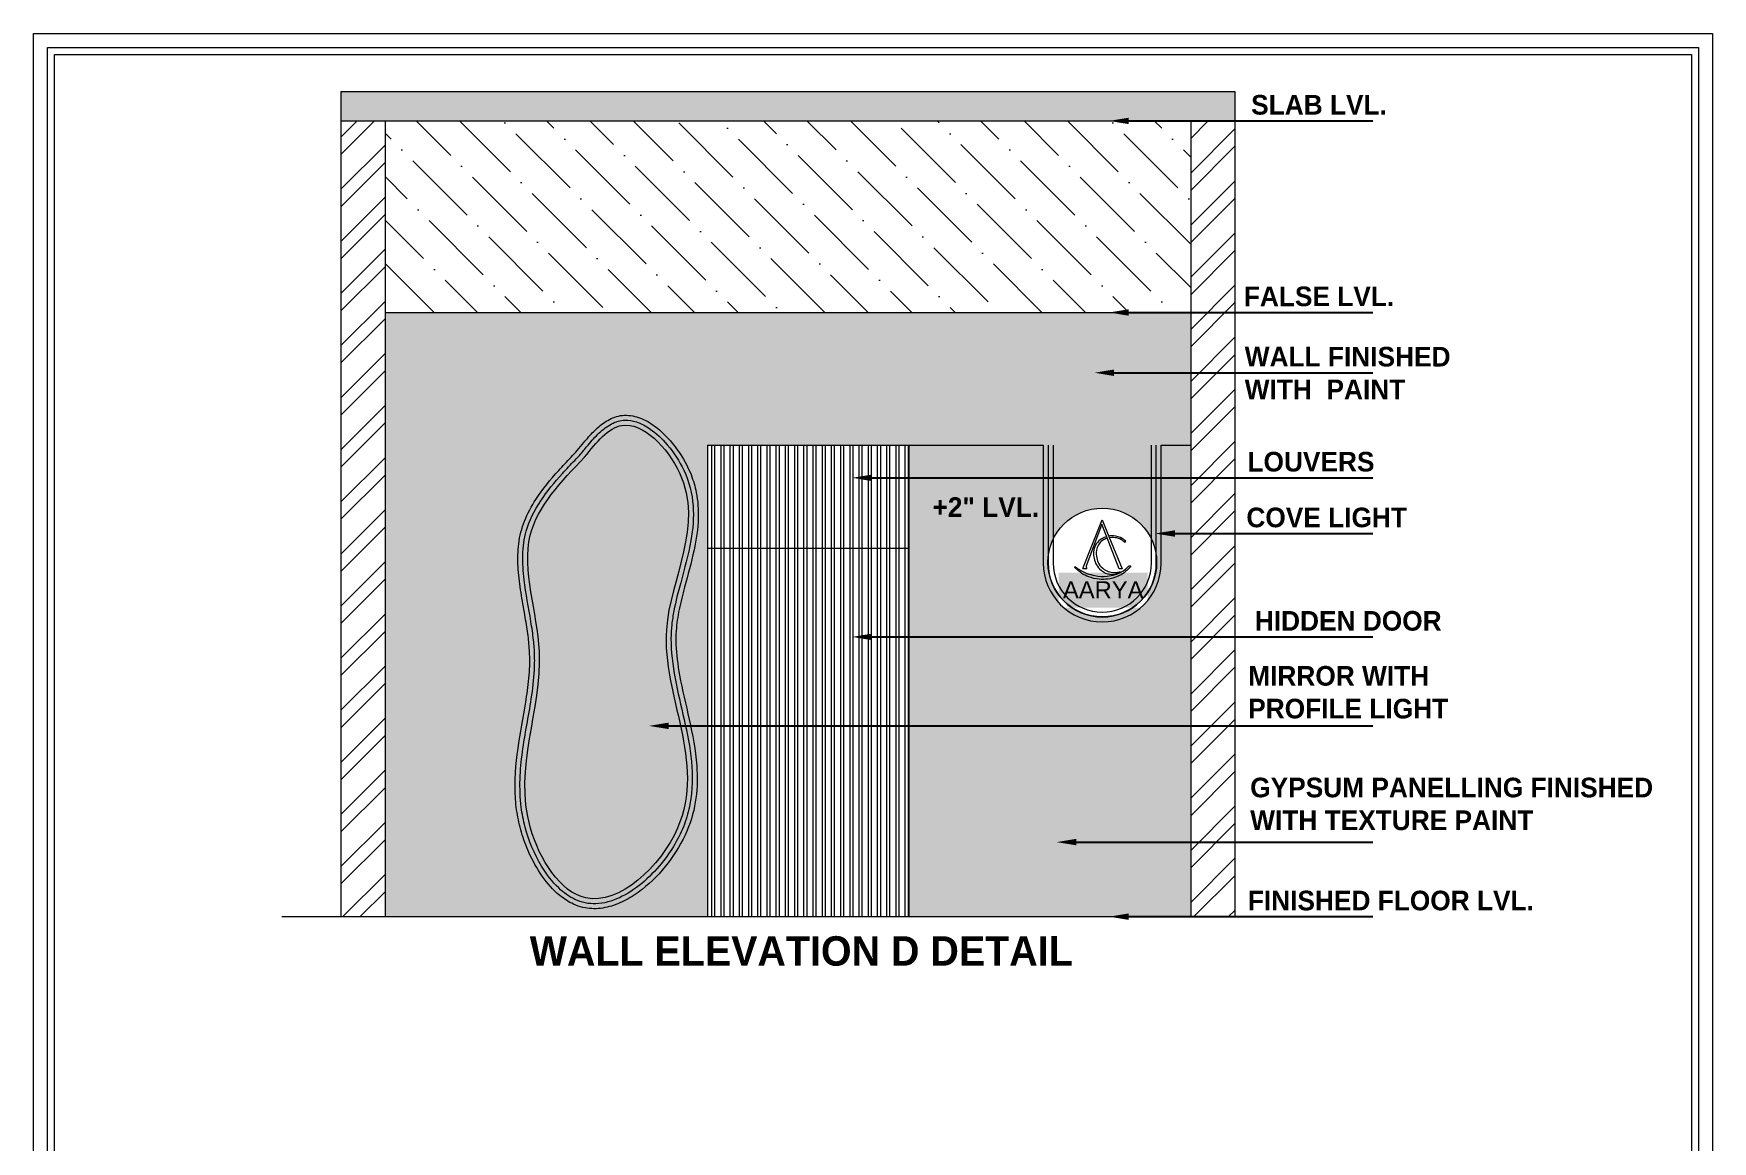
# Model space of a CAD drawing. Header units: inches. Extents: x 9636 to 21597, y -10243 to 557.
# Drawn here: x 21255 to 21596.8, y -3458.6 to -3233 of the extents above; entities that cross this region are included whole.
import ezdxf
from ezdxf import colors
from ezdxf.entities.mleader import LeaderData, LeaderLine
from ezdxf.math import Vec2, Vec3

# ---------------------------------------------------------------- set-up
doc = ezdxf.new("R2010")
doc.units = ezdxf.units.IN
doc.header["$MEASUREMENT"] = 0
doc.layers.add('FURNI', color=140, linetype='Continuous', lineweight=18)
doc.layers.add('IEL-HATCH-002', color=7, linetype='Continuous')
doc.styles.add('HEMI', font='stylu.ttf')
doc.styles.get("Standard").update_dxf_attribs({"font": 'arial.ttf'})

msp = doc.modelspace()

# ---------------------------------------------------------------- hatches: boundary and pattern name
at = {"layer": 'IEL-HATCH-002', "lineweight": 5, "true_color": 0x939598, "transparency": 33554687}
h = msp.add_hatch(dxfattribs=at)
h.set_pattern_fill('AR-CONC', color=252)
h.set_pattern_definition([(50, (8638.575, -12234.06), (7.1726018, -0.6275213), [0.75, -8.25]), (355, (8638.575, -12234.06), (-1.3875133, 7.5219213), [0.6, -6.6]), (100.451444, (8639.173, -12234.1124), (5.7850885, 6.8944), [0.637402, -7.011421]), (46.1842, (8638.575, -12232.06), (10.6724133, -1.655193), [1.125, -12.375]), (96.635635, (8639.464, -12232.198), (9.3466195, 9.741186), [0.9561034, -10.5171376]), (351.18416, (8638.575, -12232.06), (9.3466195, 9.741186), [0.9, -9.9]), (21, (8639.575, -12232.56), (5.9690705, -4.026189), [0.75, -8.25]), (326, (8639.575, -12232.56), (2.4331533, 7.2515005), [0.6, -6.6]), (71.451445, (8640.0725, -12232.8956), (8.4022238, 3.2253115), [0.637402, -7.011421]), (37.5, (8638.575, -12234.0601), (0.12159855, 3.32893854), [0, -6.52, 0, -6.7, 0, -6.625]), (7.5, (8638.575, -12234.06), (2.6306954, 3.9441171), [0, -3.82, 0, -6.37, 0, -2.525]), (327.5, (8636.345, -12234.0601), (5.33822436, -0.2255487), [0, -2.5, 0, -7.8, 0, -10.35]), (317.5, (8635.345, -12234.06), (5.8318617, 1.0010498), [0, -3.25, 0, -5.18, 0, -7.35])])
h.paths.add_polyline_path([(21499.55, -3244.83), (21317.55, -3244.83), (21317.55, -3250.83), (21499.55, -3250.83)])
at = {"layer": 'IEL-HATCH-002', "lineweight": 5, "true_color": 0xf27172, "transparency": 33554687}
h = msp.add_hatch(dxfattribs=at)
h.set_pattern_fill('ANSI32', color=11, scale=20)
h.set_pattern_definition([(45, (2872.2686, 2101.7856), (-5.303301, 5.303301), []), (45, (2875.804, 2101.7856), (-5.303301, 5.303301), [])])
h.paths.add_polyline_path([(21326.55, -3250.83), (21317.55, -3250.83), (21317.55, -3412.83), (21326.55, -3412.83)])
h.paths.add_polyline_path([(21499.55, -3250.83), (21490.55, -3250.83), (21490.55, -3412.83), (21499.55, -3412.83)])
at = {"layer": 'IEL-HATCH-002', "lineweight": 5, "true_color": 0xd7ebd2, "transparency": 33554687}
h = msp.add_hatch(dxfattribs=at)
h.set_pattern_fill('ANSI36', color=254, scale=50, angle=-90)
h.set_pattern_definition([(315, (2872.2686, 2101.7856), (12.1533978, -3.314563), [15.625, -3.125, 0, -3.125])])
h.paths.add_polyline_path([(21326.55, -3250.83), (21326.55, -3289.83), (21490.55, -3289.83), (21490.55, -3250.83), (21477.96, -3250.83)])
at = {"layer": 'IEL-HATCH-002', "lineweight": 5, "true_color": 0xf6f1ef, "transparency": 33554687}
h = msp.add_hatch(color=7, dxfattribs=at)
h.dxf.hatch_style = 1
edge = h.paths.add_edge_path()
edge.add_line((21392.17, -3316.83), (21460.55, -3316.83))
edge.add_line((21460.55, -3316.83), (21460.55, -3340.83))
edge.add_arc((21472.55, -3340.83), 12, 180, 360)
edge.add_line((21484.55, -3340.83), (21484.55, -3316.83))
edge.add_line((21484.55, -3316.83), (21490.55, -3316.83))
edge.add_line((21490.55, -3316.83), (21490.55, -3289.83))
edge.add_line((21490.55, -3289.83), (21326.55, -3289.83))
edge.add_line((21326.55, -3289.83), (21326.55, -3412.83))
edge.add_line((21326.55, -3412.83), (21392.17, -3412.83))
edge.add_line((21392.17, -3412.83), (21392.17, -3316.83))
edge = h.paths.add_edge_path(flags=16)
edge.add_arc((21472.56, -3340.72), 11.06, 0, 360)
edge = h.paths.add_edge_path(flags=0)
edge.add_spline(control_points=[(21467, -3341.61), (21466.99, -3341.63), (21466.95, -3341.69), (21467.22, -3341.99), (21467.63, -3342.39), (21468.52, -3343.1), (21469.96, -3343.77), (21471.76, -3344.21), (21473.82, -3344.18), (21475.53, -3343.68), (21477.12, -3342.85), (21477.84, -3342.05), (21478.32, -3341.61), (21478.34, -3341.47), (21478.18, -3341.43), (21478.02, -3341.37), (21477.79, -3341.61), (21477.02, -3342.36), (21475.51, -3343.18), (21473.28, -3343.63), (21471.29, -3343.54), (21469.37, -3342.97), (21468.03, -3342.31), (21467.34, -3341.79), (21467.07, -3341.56), (21467.03, -3341.59), (21467, -3341.61)], knot_values=[0, 0, 0, 0, 0.070838, 0.206106, 1.031698, 1.953647, 3.556254, 5.766163, 7.447713, 9.67065, 11.07513, 12.735752, 12.907781, 12.987469, 13.097875, 13.330998, 13.450643, 14.017694, 16.660924, 18.335682, 20.853722, 22.52709, 24.354481, 25.19913, 25.249666, 25.332311, 25.332311, 25.332311, 25.332311], degree=3, periodic=0)
edge = h.paths.add_edge_path(flags=0)
edge.add_spline(control_points=[(21473.89, -3335.36), (21474.03, -3335.34), (21474.84, -3335.24), (21476.14, -3335.44), (21477.02, -3336.12), (21477.37, -3336.38)], knot_values=[0, 0, 0, 0, 1.813548, 10.541285, 16.157539, 16.157539, 16.157539, 16.157539], degree=3, periodic=0)
edge.add_line((21477.37, -3336.38), (21477.18, -3336.67))
edge.add_spline(control_points=[(21477.18, -3336.67), (21477.03, -3336.53), (21476.55, -3336.09), (21475.51, -3335.65), (21474.56, -3335.63), (21474.07, -3335.71), (21474.03, -3335.71)], knot_values=[0, 0, 0, 0, 2.645543, 8.36272, 14.266271, 14.768914, 14.768914, 14.768914, 14.768914], degree=3, periodic=0)
edge.add_line((21474.03, -3335.71), (21476.62, -3342.01))
edge.add_line((21476.62, -3342.01), (21476, -3342.03))
edge.add_line((21476, -3342.03), (21473.6, -3335.81))
edge.add_spline(control_points=[(21473.6, -3335.81), (21473.56, -3335.82), (21473.2, -3335.93), (21472.49, -3336.26), (21471.7, -3337.1), (21471.27, -3338.37), (21471.33, -3339.72), (21471.84, -3341.12), (21472.81, -3342.14), (21474.06, -3342.71), (21475.2, -3342.86), (21475.89, -3342.68), (21476.18, -3342.6)], knot_values=[16.690521, 16.690521, 16.690521, 16.690521, 17.241554, 21.545814, 26.718421, 31.770296, 38.530085, 43.97364, 50.865871, 56.199083, 61.564019, 65.443652, 65.443652, 65.443652, 65.443652], degree=3, periodic=0)
edge.add_line((21476.18, -3342.6), (21476.19, -3342.68))
edge.add_spline(control_points=[(21476.19, -3342.68), (21475.93, -3342.81), (21475.17, -3343.23), (21473.56, -3343.18), (21472.05, -3342.26), (21471.15, -3340.93), (21470.75, -3339.59), (21470.74, -3338.2), (21471.27, -3336.82), (21472.3, -3335.9), (21473.12, -3335.56), (21473.46, -3335.46)], knot_values=[18.028868, 18.028868, 18.028868, 18.028868, 21.746747, 29.210643, 37.675592, 43.774304, 49.70943, 55.653674, 61.54472, 68.370097, 72.960867, 72.960867, 72.960867, 72.960867], degree=3, periodic=0)
edge.add_line((21473.46, -3335.46), (21472.48, -3332.92))
edge.add_line((21472.48, -3332.92), (21469.32, -3341.35))
edge.add_arc((21469.93, -3341.55), 0.639, 161.6813, 217.7008)
edge.add_line((21469.42, -3341.94), (21468.61, -3341.94))
edge.add_line((21468.61, -3341.94), (21472.53, -3332.01))
edge.add_line((21472.53, -3332.01), (21473.89, -3335.36))
h.paths.add_polyline_path([(21463.68, -3349.91), (21481.81, -3349.91), (21481.81, -3342.77), (21463.68, -3342.77)], flags=16)
at = {"layer": 'IEL-HATCH-002', "lineweight": 5, "true_color": 0x000000, "transparency": 33554687}
h = msp.add_hatch(color=18, dxfattribs=at)
h.dxf.hatch_style = 1
h.set_gradient(color1=(147, 149, 152), name='INVCYLINDER')
edge = h.paths.add_edge_path()
edge.add_spline(control_points=[(21367.18, -3319.27), (21362.38, -3324.28), (21351.69, -3335.45), (21362.49, -3363.64), (21349.58, -3387.81), (21367.64, -3416.58), (21397.25, -3389.12), (21375.7, -3357.09), (21394.87, -3328.33), (21375.66, -3308.7), (21369.59, -3316.27), (21367.18, -3319.27)], knot_values=[0, 0, 0, 0, 19.350675, 43.114386, 79.112356, 97.266244, 120.716546, 161.181947, 193.25878, 208.439194, 218.407051, 218.407051, 218.407051, 218.407051], degree=3, periodic=0)
at = {"layer": 'IEL-HATCH-002', "lineweight": 5, "true_color": 0xafd9aa, "transparency": 33554687}
h = msp.add_hatch(dxfattribs=at)
h.set_pattern_fill('ANSI32', color=9, scale=5, angle=45)
h.set_pattern_definition([(90, (8650.5751, -12234.0601), (-1.875, 0), []), (90, (8651.2001, -12233.4351), (-1.875, 0), [])])
h.paths.add_polyline_path([(21433.17, -3337.83), (21392.17, -3337.83), (21392.17, -3412.83), (21433.17, -3412.83)])
h.paths.add_polyline_path([(21433.17, -3316.83), (21392.17, -3316.83), (21392.17, -3337.83), (21433.17, -3337.83)])
at = {"layer": 'IEL-HATCH-002', "lineweight": 5, "true_color": 0xabd09f, "transparency": 33554687}
h = msp.add_hatch(color=253, dxfattribs=at)
h.dxf.hatch_style = 1
edge = h.paths.add_edge_path()
edge.add_line((21490.55, -3316.83), (21484.55, -3316.83))
edge.add_line((21484.55, -3316.83), (21484.55, -3340.83))
edge.add_arc((21472.55, -3340.83), 12, -180, 0, ccw=False)
edge.add_line((21460.55, -3340.83), (21460.55, -3316.83))
edge.add_line((21460.55, -3316.83), (21433.17, -3316.83))
edge.add_line((21433.17, -3316.83), (21433.17, -3412.83))
edge.add_line((21433.17, -3412.83), (21490.55, -3412.83))
edge.add_line((21490.55, -3412.83), (21490.55, -3316.83))

# ---------------------------------------------------------------- linework, layer by layer
at = {"lineweight": 5}
for p, q in [((21317.55, -3244.83), (21317.55, -3412.83)), ((21317.55, -3244.83), (21499.55, -3244.83)), ((21499.55, -3244.83), (21499.55, -3412.83)), ((21317.55, -3250.83), (21499.55, -3250.83)), ((21326.55, -3250.83), (21326.55, -3412.83)), ((21490.55, -3250.83), (21490.55, -3412.83)), ((21326.55, -3289.83), (21490.55, -3289.83)), ((21392.17, -3316.83), (21460.55, -3316.83)), ((21392.17, -3316.83), (21392.17, -3412.83)), ((21433.17, -3316.83), (21433.17, -3412.83)), ((21484.55, -3316.83), (21490.55, -3316.83)), ((21392.17, -3337.83), (21433.17, -3337.83)), ((21305.55, -3412.83), (21511.55, -3412.83))]:
    msp.add_line(p, q, dxfattribs=at)
at = {"color": 18, "lineweight": 5, "true_color": 0x000000}
for p, q in [((21468.61, -3341.94), (21472.53, -3332.01)), ((21472.53, -3332.01), (21473.91, -3335.41)), ((21472.48, -3332.92), (21469.34, -3341.3)), ((21476, -3342.03), (21472.48, -3332.92)), ((21473.91, -3335.41), (21476.62, -3342.01)), ((21477.18, -3336.67), (21477.37, -3336.38)), ((21468.61, -3341.94), (21469.42, -3341.94)), ((21476.62, -3342.01), (21476, -3342.03)), ((21476.18, -3342.6), (21476.19, -3342.68))]:
    msp.add_line(p, q, dxfattribs=at)
at = {"lineweight": 5}
msp.add_lwpolyline([(21460.55, -3316.83), (21460.55, -3340.83, 1), (21484.55, -3340.83), (21484.55, -3316.83)], format="xyb", dxfattribs=at)
at = {"color": 51, "lineweight": 5, "true_color": 0xf7f281}
for points in [[(21461.55, -3316.82), (21461.55, -3340.83, 1), (21483.55, -3340.83), (21483.55, -3316.81)], [(21462.55, -3316.81), (21462.55, -3340.83, 1), (21482.55, -3340.83), (21482.55, -3316.83)]]:
    msp.add_lwpolyline(points, format="xyb", dxfattribs=at)
at = {"lineweight": 5}
msp.add_circle((21472.56, -3340.72), 11.06, dxfattribs=at)
at = {"color": 18, "lineweight": 5, "true_color": 0x000000}
msp.add_arc((21469.93, -3341.55), 0.639, 157.2045, 217.7008, dxfattribs=at)
at = {"color": 41, "lineweight": 5, "true_color": 0xf4ee51}
for points, knots in [([(21365.68, -3317.95), (21365.25, -3318.39), (21364.83, -3318.83), (21363.56, -3320.16), (21362.72, -3321.06), (21360.21, -3323.85), (21358.61, -3325.8), (21356.35, -3329.28), (21355.55, -3330.75), (21354.65, -3333.04), (21354.4, -3333.79), (21354.01, -3335.33), (21353.86, -3336.12), (21353.57, -3338.45), (21353.55, -3340.02), (21353.71, -3343.14), (21353.9, -3344.7), (21354.37, -3347.82), (21354.65, -3349.37), (21355.15, -3352.21), (21355.37, -3353.51), (21355.71, -3355.92), (21355.84, -3357.02), (21355.98, -3358.94), (21356.01, -3359.77), (21356.01, -3361.42), (21355.98, -3362.24), (21355.82, -3364.72), (21355.62, -3366.37), (21354.92, -3371.11), (21354.29, -3374.23), (21353.3, -3380.62), (21352.93, -3383.91), (21353.07, -3388.72), (21353.19, -3390.15), (21353.62, -3392.93), (21353.92, -3394.29), (21354.72, -3397.02), (21355.23, -3398.4), (21356.58, -3401.43), (21357.49, -3403.07), (21359.58, -3406.06), (21360.77, -3407.41), (21362.98, -3409.22), (21363.92, -3409.83), (21365.53, -3410.57), (21366.16, -3410.79), (21367.4, -3411.08), (21368.01, -3411.17), (21369.21, -3411.23), (21369.82, -3411.2), (21371.02, -3411.07), (21371.61, -3410.95), (21373.37, -3410.48), (21374.52, -3410), (21376.75, -3408.82), (21377.83, -3408.1), (21380.82, -3405.76), (21382.62, -3403.91), (21385.73, -3399.85), (21387.05, -3397.64), (21388.96, -3393.17), (21389.54, -3390.92), (21390.13, -3386.47), (21390.15, -3384.27), (21389.76, -3378.9), (21389.14, -3375.77), (21387.79, -3369.64), (21387.04, -3366.63), (21386.12, -3361.55), (21385.84, -3359.44), (21385.74, -3356.46), (21385.75, -3355.56), (21385.86, -3353.94), (21385.93, -3353.21), (21386.14, -3351.75), (21386.27, -3351.01), (21386.73, -3348.78), (21387.11, -3347.26), (21388.18, -3343.27), (21388.9, -3340.76), (21389.9, -3336.07), (21390.24, -3333.92), (21390.36, -3330), (21390.25, -3328.24), (21389.66, -3325.26), (21389.31, -3324.05), (21388.17, -3321.14), (21387.23, -3319.42), (21385.19, -3316.55), (21384.17, -3315.36), (21382.21, -3313.53), (21381.31, -3312.83), (21379.43, -3311.68), (21378.43, -3311.23), (21376.83, -3310.84), (21376.27, -3310.76), (21375.17, -3310.74), (21374.62, -3310.79), (21373.56, -3311.03), (21373.05, -3311.2), (21372.09, -3311.65), (21371.64, -3311.91), (21370.41, -3312.75), (21369.68, -3313.4), (21368.3, -3314.79), (21367.64, -3315.55), (21366.55, -3316.85), (21366.11, -3317.41), (21365.68, -3317.95)], [0.081736, 0.081736, 0.081736, 0.081736, 1.780266, 1.780266, 5.177326, 5.177326, 12.196269, 12.196269, 16.978609, 16.978609, 19.250332, 19.250332, 21.522055, 21.522055, 26.023987, 26.023987, 30.52592, 30.52592, 35.027852, 35.027852, 38.875882, 38.875882, 42.252016, 42.252016, 44.847938, 44.847938, 47.44386, 47.44386, 52.635703, 52.635703, 62.216093, 62.216093, 71.796483, 71.796483, 75.743811, 75.743811, 79.394095, 79.394095, 83.04438, 83.04438, 87.676275, 87.676275, 92.308171, 92.308171, 95.305997, 95.305997, 97.098628, 97.098628, 98.737334, 98.737334, 100.37604, 100.37604, 102.014745, 102.014745, 105.292157, 105.292157, 108.569568, 108.569568, 114.743693, 114.743693, 120.917818, 120.917818, 127.091943, 127.091943, 133.266068, 133.266068, 142.378356, 142.378356, 151.490645, 151.490645, 158.137508, 158.137508, 161.073794, 161.073794, 163.426786, 163.426786, 165.779779, 165.779779, 170.485763, 170.485763, 178.001651, 178.001651, 184.116186, 184.116186, 188.9126, 188.9126, 192.156094, 192.156094, 196.74214, 196.74214, 200.412324, 200.412324, 203.184603, 203.184603, 205.956881, 205.956881, 207.387148, 207.387148, 208.7444, 208.7444, 210.101651, 210.101651, 211.458903, 211.458903, 213.993126, 213.993126, 216.527348, 216.527348, 218.331122, 218.331122, 218.331122, 218.331122]), ([(21366.43, -3318.61), (21366.01, -3319.05), (21365.58, -3319.49), (21364.32, -3320.82), (21363.48, -3321.71), (21361.05, -3324.42), (21359.52, -3326.26), (21356.96, -3330.14), (21355.93, -3332.17), (21355.08, -3335.12), (21354.91, -3335.93), (21354.68, -3337.56), (21354.62, -3338.39), (21354.55, -3340.88), (21354.67, -3342.56), (21355.21, -3347.07), (21355.78, -3349.91), (21356.45, -3354), (21356.64, -3355.27), (21356.89, -3357.55), (21356.96, -3358.56), (21357.02, -3360.56), (21357.01, -3361.56), (21356.86, -3364.54), (21356.62, -3366.53), (21355.77, -3372.07), (21355.03, -3375.65), (21354.03, -3382.95), (21353.79, -3386.69), (21354.45, -3391.89), (21354.7, -3393.23), (21355.78, -3397.29), (21356.92, -3400.08), (21359.42, -3404.21), (21360.58, -3405.73), (21362.91, -3407.95), (21364.01, -3408.75), (21365.87, -3409.63), (21366.57, -3409.88), (21368.02, -3410.18), (21368.75, -3410.23), (21371.09, -3410.15), (21372.7, -3409.7), (21375.83, -3408.25), (21377.36, -3407.25), (21380.24, -3404.87), (21381.59, -3403.49), (21383.83, -3400.74), (21384.75, -3399.42), (21386.32, -3396.73), (21386.97, -3395.37), (21387.99, -3392.66), (21388.36, -3391.3), (21389.17, -3387.02), (21389.19, -3384.11), (21388.64, -3378.36), (21388.07, -3375.52), (21386.81, -3369.89), (21386.13, -3367.1), (21385.09, -3361.59), (21384.74, -3358.86), (21384.76, -3355.24), (21384.81, -3354.31), (21385.02, -3352.44), (21385.17, -3351.5), (21385.71, -3348.67), (21386.21, -3346.76), (21387.49, -3342.01), (21388.3, -3339.15), (21389.22, -3333.91), (21389.43, -3331.55), (21389.07, -3326.78), (21388.5, -3324.35), (21386.5, -3320.12), (21385.34, -3318.33), (21382.95, -3315.52), (21381.78, -3314.43), (21379.64, -3312.93), (21378.69, -3312.43), (21376.95, -3311.86), (21376.17, -3311.73), (21374.92, -3311.76), (21374.44, -3311.84), (21373.53, -3312.09), (21373.1, -3312.27), (21371.78, -3312.96), (21370.95, -3313.61), (21369.37, -3315.09), (21368.62, -3315.94), (21367.4, -3317.4), (21366.91, -3318.01), (21366.43, -3318.61)], [0.040875, 0.040875, 0.040875, 0.040875, 1.741816, 1.741816, 5.143696, 5.143696, 11.947458, 11.947458, 18.75122, 18.75122, 21.240699, 21.240699, 23.730179, 23.730179, 28.709138, 28.709138, 36.973448, 36.973448, 40.736243, 40.736243, 43.795363, 43.795363, 46.854484, 46.854484, 52.972725, 52.972725, 63.944217, 63.944217, 74.915708, 74.915708, 78.665792, 78.665792, 86.165959, 86.165959, 91.234368, 91.234368, 95.152018, 95.152018, 97.357496, 97.357496, 99.562975, 99.562975, 104.369114, 104.369114, 109.175254, 109.175254, 113.981393, 113.981393, 117.983366, 117.983366, 121.874853, 121.874853, 125.766339, 125.766339, 134.18052, 134.18052, 142.5947, 142.5947, 151.008881, 151.008881, 159.423061, 159.423061, 162.348767, 162.348767, 165.274472, 165.274472, 171.125883, 171.125883, 179.71103, 179.71103, 186.533731, 186.533731, 193.356431, 193.356431, 198.449818, 198.449818, 202.433107, 202.433107, 205.385104, 205.385104, 207.679839, 207.679839, 209.062327, 209.062327, 210.444816, 210.444816, 213.408153, 213.408153, 216.371491, 216.371491, 218.369072, 218.369072, 218.369072, 218.369072])]:
    msp.add_open_spline(points, degree=3, knots=knots, dxfattribs=at)
at = {"color": 18, "lineweight": 5, "true_color": 0x000000}
for points in [[(21367.18, -3319.27), (21356.12, -3335.15), (21357.97, -3358.84), (21356.16, -3394.79), (21367.42, -3409.03), (21386.08, -3394.82), (21383.82, -3354.42), (21386.5, -3322.46), (21374.77, -3312.81), (21367.18, -3319.27)], [(21467, -3341.61), (21466.97, -3341.67), (21467.04, -3341.79), (21467.62, -3342.37), (21468.35, -3342.93), (21469.79, -3343.64), (21471.94, -3344.14), (21473.62, -3344.11), (21475.77, -3343.52), (21476.99, -3342.83), (21478.22, -3341.71), (21478.32, -3341.57), (21478.32, -3341.49), (21478.22, -3341.44), (21477.99, -3341.42), (21477.9, -3341.49), (21477.5, -3341.89), (21475.19, -3343.18), (21473.55, -3343.52), (21471.03, -3343.4), (21469.42, -3342.94), (21467.79, -3342.11), (21467.12, -3341.6), (21467.08, -3341.58), (21467, -3341.61)]]:
    msp.add_spline(points, degree=3, dxfattribs=at)
for points, knots in [([(21473.46, -3335.46), (21473.12, -3335.56), (21472.3, -3335.9), (21471.27, -3336.82), (21470.74, -3338.2), (21470.75, -3339.59), (21471.15, -3340.93), (21472.05, -3342.26), (21473.56, -3343.18), (21475.17, -3343.23), (21475.93, -3342.81), (21476.19, -3342.68)], [18.028868, 18.028868, 18.028868, 18.028868, 22.619638, 29.445015, 35.336061, 41.280304, 47.215431, 53.314143, 61.779091, 69.242988, 72.960867, 72.960867, 72.960867, 72.960867]), ([(21477.37, -3336.38), (21477.02, -3336.12), (21476.14, -3335.44), (21474.84, -3335.24), (21474.03, -3335.34), (21473.89, -3335.36)], [0, 0, 0, 0, 5.616254, 14.343992, 16.157539, 16.157539, 16.157539, 16.157539]), ([(21477.18, -3336.67), (21477.03, -3336.53), (21476.55, -3336.09), (21475.51, -3335.65), (21474.56, -3335.63), (21474.07, -3335.71), (21474.03, -3335.71)], [0, 0, 0, 0, 2.645543, 8.36272, 14.266271, 14.768914, 14.768914, 14.768914, 14.768914]), ([(21473.6, -3335.81), (21473.56, -3335.82), (21473.2, -3335.93), (21472.49, -3336.26), (21471.7, -3337.1), (21471.27, -3338.37), (21471.33, -3339.72), (21471.84, -3341.12), (21472.81, -3342.14), (21474.06, -3342.71), (21475.2, -3342.86), (21475.89, -3342.68), (21476.18, -3342.6)], [16.690521, 16.690521, 16.690521, 16.690521, 17.241554, 21.545814, 26.718421, 31.770296, 38.530085, 43.97364, 50.865871, 56.199083, 61.564019, 65.443652, 65.443652, 65.443652, 65.443652])]:
    msp.add_open_spline(points, degree=3, knots=knots, dxfattribs=at)
at = {"layer": 'FURNI', "color": 18, "lineweight": 5, "true_color": 0x000000}
for points in [[(21255, -3711.32), (21255, -3233.05), (21596.76, -3233.05), (21596.76, -3711.32)], [(21257.84, -3708.47), (21257.84, -3235.89), (21593.92, -3235.89), (21593.92, -3708.47)], [(21259.27, -3707.05), (21259.27, -3237.32), (21592.5, -3237.32), (21592.5, -3707.05)]]:
    msp.add_lwpolyline(points, close=True, dxfattribs=at)

# ---------------------------------------------------------------- texts
at = {"color": 177, "lineweight": 5, "true_color": 0x293189, "char_height": 4, "style": 'HEMI'}
for s, insert, width, attachment_point, rotation in [('\\pxqc;{\\fStylus BT|b1|i0|c0|p34;SLAB LVL.}', (21534.55, -3245.54), 35.7457, 3, 0.0094), ('\\pxqc;{\\fStylus BT|b1|i0|c0|p34;FALSE LVL.}', (21534.55, -3284.54), 35.7457, 3, 0.0094), ('{\\fStylus BT|b1|i0|c0|p34;WALL FINISHED WITH  PAINT}', (21501.56, -3296.82), 52.1707, 1, 359.9906), ('{\\fStylus BT|b1|i0|c0|p34;LOUVERS}', (21527.97, -3318.2), 35.7457, 3, 0.0094), ('{\\fStylus BT|b1|i0|c0|p34;+2" LVL.}', (21459.7, -3327.44), 35.7457, 3, 0.0094), ('{\\fStylus BT|b1|i0|c0|p34;COVE LIGHT}', (21534.58, -3329.55), 35.7457, 3, 0.0094), ('{\\fStylus BT|b1|i0|c0|p34;HIDDEN DOOR}', (21541.64, -3350.6), 48.7376, 3, 0.0094), ('{\\fStylus BT|b1|i0|c0|p34;MIRROR WITH PROFILE LIGHT}', (21502.26, -3361.8), 50.7473, 1, 359.9906), ('\\pxql;{\\fStylus BT|b1|i0|c0|p34;GYPSUM PANELLING FINISHED WITH TEXTURE PAINT}', (21502.67, -3384.53), 85.4151, 1, 359.9906), ('\\pxqc;{\\fStylus BT|b1|i0|c0|p34;FINISHED FLOOR LVL.}', (21561.24, -3407.54), 59.8741, 3, 0.0094)]:
    msp.add_mtext(s, dxfattribs=dict(at, insert=insert, width=width, attachment_point=attachment_point, rotation=rotation))
at = {"color": 7, "lineweight": 5, "true_color": 0xffffff, "insert": (21464.55, -3344.55), "char_height": 3.4608, "attachment_point": 1}
msp.add_mtext_dynamic_manual_height_columns('{\\C256;\\c0;AARYA}', width=0.4981, gutter_width=0.231, heights=[0.136], dxfattribs=at)
at = {"color": 1, "lineweight": 5, "insert": (21466.54, -3416.8), "char_height": 6, "width": 125.7658, "attachment_point": 3, "rotation": 0.0094, "style": 'HEMI'}
msp.add_mtext('{\\fStylus BT|b1|i0|c0|p34;WALL ELEVATION D DETAIL}', dxfattribs=at)

# ---------------------------------------------------------------- leaders
at = {"color": 5, "lineweight": 5}
ml = msp.add_multileader_mtext('Standard', dxfattribs=at)
ml.set_content('', color=5)
ml.set_leader_properties()
ml.build(insert=Vec2(0, 0))
ml.multileader.update_dxf_attribs({"text_right_attachment_type": 6, "dogleg_length": 0.36})
ctx = ml.context
ctx.base_point, ctx.char_height, ctx.landing_gap_size, ctx.plane_origin = Vec3(21527.66, -3250.83), 0.18, 0.09, Vec3(21473.96, -3250.83)
ctx.right_attachment = 6
notes = []
notes.append((ctx, [(0, (1, 1, 0), (21527.3, -3250.83), (1, 0), 0.36, [(0, [(21473.96, -3250.83)], 0, [])])]))
ctx.mtext.insert, ctx.mtext.flow_direction = Vec3(21527.75, -3250.74), 5
ml = msp.add_multileader_mtext('Standard', dxfattribs=at)
ml.set_content('', color=5)
ml.set_leader_properties()
ml.build(insert=Vec2(0, 0))
ml.multileader.update_dxf_attribs({"text_right_attachment_type": 6, "dogleg_length": 0.36})
ctx = ml.context
ctx.base_point, ctx.char_height, ctx.landing_gap_size, ctx.plane_origin = Vec3(21527.66, -3289.83), 0.18, 0.09, Vec3(21473.96, -3289.83)
ctx.right_attachment = 6
notes.append((ctx, [(0, (1, 1, 0), (21527.3, -3289.83), (1, 0), 0.36, [(0, [(21473.96, -3289.83)], 0, [])])]))
ctx.mtext.insert, ctx.mtext.flow_direction = Vec3(21527.75, -3289.74), 5
ml = msp.add_multileader_mtext('Standard', dxfattribs=at)
ml.set_content('', color=5)
ml.set_leader_properties()
ml.build(insert=Vec2(0, 0))
ml.multileader.update_dxf_attribs({"text_right_attachment_type": 6, "dogleg_length": 0.36})
ctx = ml.context
ctx.base_point, ctx.char_height, ctx.landing_gap_size, ctx.plane_origin = Vec3(21527.66, -3302.1), 0.18, 0.09, Vec3(21473.96, -3302.1)
ctx.right_attachment = 6
notes.append((ctx, [(0, (1, 1, 0), (21527.3, -3302.1), (1, 0), 0.36, [(0, [(21470.95, -3302.1)], 0, [])])]))
ctx.mtext.insert, ctx.mtext.flow_direction = Vec3(21527.75, -3302.01), 5
ml = msp.add_multileader_mtext('Standard', dxfattribs=at)
ml.set_content('', color=5)
ml.set_leader_properties()
ml.build(insert=Vec2(0, 0))
ml.multileader.update_dxf_attribs({"text_right_attachment_type": 6, "dogleg_length": 0.36})
ctx = ml.context
ctx.base_point, ctx.char_height, ctx.landing_gap_size, ctx.plane_origin = Vec3(21527.66, -3323.49), 0.18, 0.09, Vec3(21473.96, -3323.49)
ctx.right_attachment = 6
notes.append((ctx, [(0, (1, 1, 0), (21527.3, -3323.49), (1, 0), 0.36, [(0, [(21421.63, -3323.49)], 0, [])])]))
ctx.mtext.insert, ctx.mtext.flow_direction = Vec3(21527.75, -3323.4), 5
ml = msp.add_multileader_mtext('Standard', dxfattribs=at)
ml.set_content('', color=5)
ml.set_leader_properties()
ml.build(insert=Vec2(0, 0))
ml.multileader.update_dxf_attribs({"text_right_attachment_type": 6, "dogleg_length": 0.36})
ctx = ml.context
ctx.base_point, ctx.char_height, ctx.landing_gap_size, ctx.plane_origin = Vec3(21527.66, -3334.83), 0.18, 0.09, Vec3(21473.96, -3334.83)
ctx.right_attachment = 6
notes.append((ctx, [(0, (1, 1, 0), (21527.3, -3334.83), (1, 0), 0.36, [(0, [(21483.33, -3334.83)], 0, [])])]))
ctx.mtext.insert, ctx.mtext.flow_direction = Vec3(21527.75, -3334.74), 5
ml = msp.add_multileader_mtext('Standard', dxfattribs=at)
ml.set_content('', color=5)
ml.set_leader_properties()
ml.build(insert=Vec2(0, 0))
ml.multileader.update_dxf_attribs({"text_right_attachment_type": 6, "dogleg_length": 0.36})
ctx = ml.context
ctx.base_point, ctx.char_height, ctx.landing_gap_size, ctx.plane_origin = Vec3(21527.66, -3355.88), 0.18, 0.09, Vec3(21473.96, -3355.88)
ctx.right_attachment = 6
notes.append((ctx, [(0, (1, 1, 0), (21527.3, -3355.88), (1, 0), 0.36, [(0, [(21421.63, -3355.88)], 0, [])])]))
ctx.mtext.insert, ctx.mtext.flow_direction = Vec3(21527.75, -3355.79), 5
ml = msp.add_multileader_mtext('Standard', dxfattribs=at)
ml.set_content('', color=5)
ml.set_leader_properties()
ml.build(insert=Vec2(0, 0))
ml.multileader.update_dxf_attribs({"text_right_attachment_type": 6, "dogleg_length": 0.36})
ctx = ml.context
ctx.base_point, ctx.char_height, ctx.landing_gap_size, ctx.plane_origin = Vec3(21527.66, -3373.99), 0.18, 0.09, Vec3(21473.96, -3373.99)
ctx.right_attachment = 6
notes.append((ctx, [(0, (1, 1, 0), (21527.3, -3373.99), (1, 0), 0.36, [(0, [(21380.28, -3373.99)], 0, [])])]))
ctx.mtext.insert, ctx.mtext.flow_direction = Vec3(21527.75, -3373.9), 5
ml = msp.add_multileader_mtext('Standard', dxfattribs=at)
ml.set_content('', color=5)
ml.set_leader_properties()
ml.build(insert=Vec2(0, 0))
ml.multileader.update_dxf_attribs({"text_right_attachment_type": 6, "dogleg_length": 0.36})
ctx = ml.context
ctx.base_point, ctx.char_height, ctx.landing_gap_size, ctx.plane_origin = Vec3(21527.66, -3397.65), 0.18, 0.09, Vec3(21473.96, -3397.65)
ctx.right_attachment = 6
notes.append((ctx, [(0, (1, 1, 0), (21527.3, -3397.65), (1, 0), 0.36, [(0, [(21463.26, -3397.65)], 0, [])])]))
ctx.mtext.insert, ctx.mtext.flow_direction = Vec3(21527.75, -3397.56), 5
ml = msp.add_multileader_mtext('Standard', dxfattribs=at)
ml.set_content('', color=5)
ml.set_leader_properties()
ml.build(insert=Vec2(0, 0))
ml.multileader.update_dxf_attribs({"text_right_attachment_type": 6, "dogleg_length": 0.36})
ctx = ml.context
ctx.base_point, ctx.char_height, ctx.landing_gap_size, ctx.plane_origin = Vec3(21527.66, -3412.83), 0.18, 0.09, Vec3(21473.96, -3412.83)
ctx.right_attachment = 6
notes.append((ctx, [(0, (1, 1, 0), (21527.3, -3412.83), (1, 0), 0.36, [(0, [(21473.96, -3412.83)], 0, [])])]))
ctx.mtext.insert, ctx.mtext.flow_direction = Vec3(21527.75, -3412.74), 5
for ctx, leaders in notes:
    for number, flags, end, landing, length, lines in leaders:
        leader = LeaderData()
        leader.index, (leader.has_last_leader_line, leader.has_dogleg_vector, leader.attachment_direction) = number, flags
        leader.last_leader_point, leader.dogleg_vector, leader.dogleg_length = Vec3(end), Vec3(landing), length
        for number, points, colour, breaks in lines:
            line = LeaderLine()
            line.index, line.vertices, line.color, line.breaks = number, Vec3.list(points), colors.encode_raw_color(colour), breaks
            leader.lines.append(line)
        ctx.leaders.append(leader)

doc.saveas('drawing.dxf')
